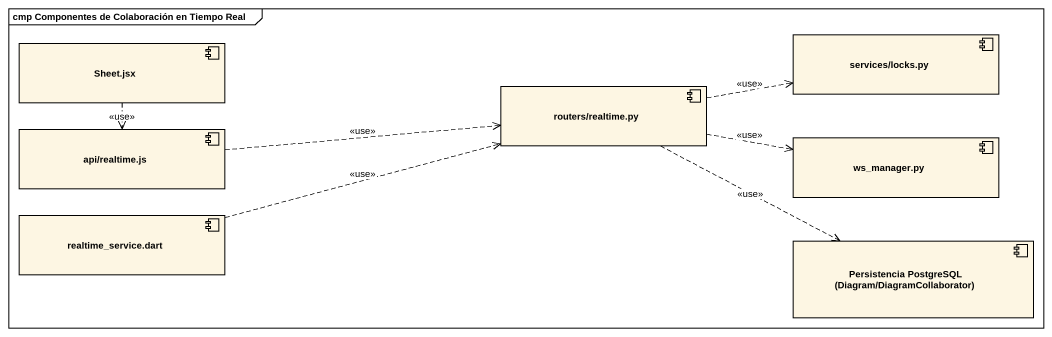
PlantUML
@startuml
mainframe cmp Componentes de Colaboración en Tiempo Real
component "services/locks.py" as services_locks_py
component "Sheet.jsx" as Sheet_jsx
component "routers/realtime.py" as routers_realtime_py
component "api/realtime.js" as api_realtime_js
component "ws_manager.py" as ws_manager_py
component "realtime_service.dart" as realtime_service_dart
component "Persistencia PostgreSQL (Diagram/DiagramCollaborator)" as Persistencia_PostgreSQL
Sheet_jsx ..> api_realtime_js : <<use>>
routers_realtime_py .right.> services_locks_py : <<use>>
routers_realtime_py .right.> ws_manager_py : <<use>>
routers_realtime_py .right.> Persistencia_PostgreSQL : <<use>>
api_realtime_js .right.> routers_realtime_py : <<use>>
realtime_service_dart .right.> routers_realtime_py : <<use>>
@enduml
